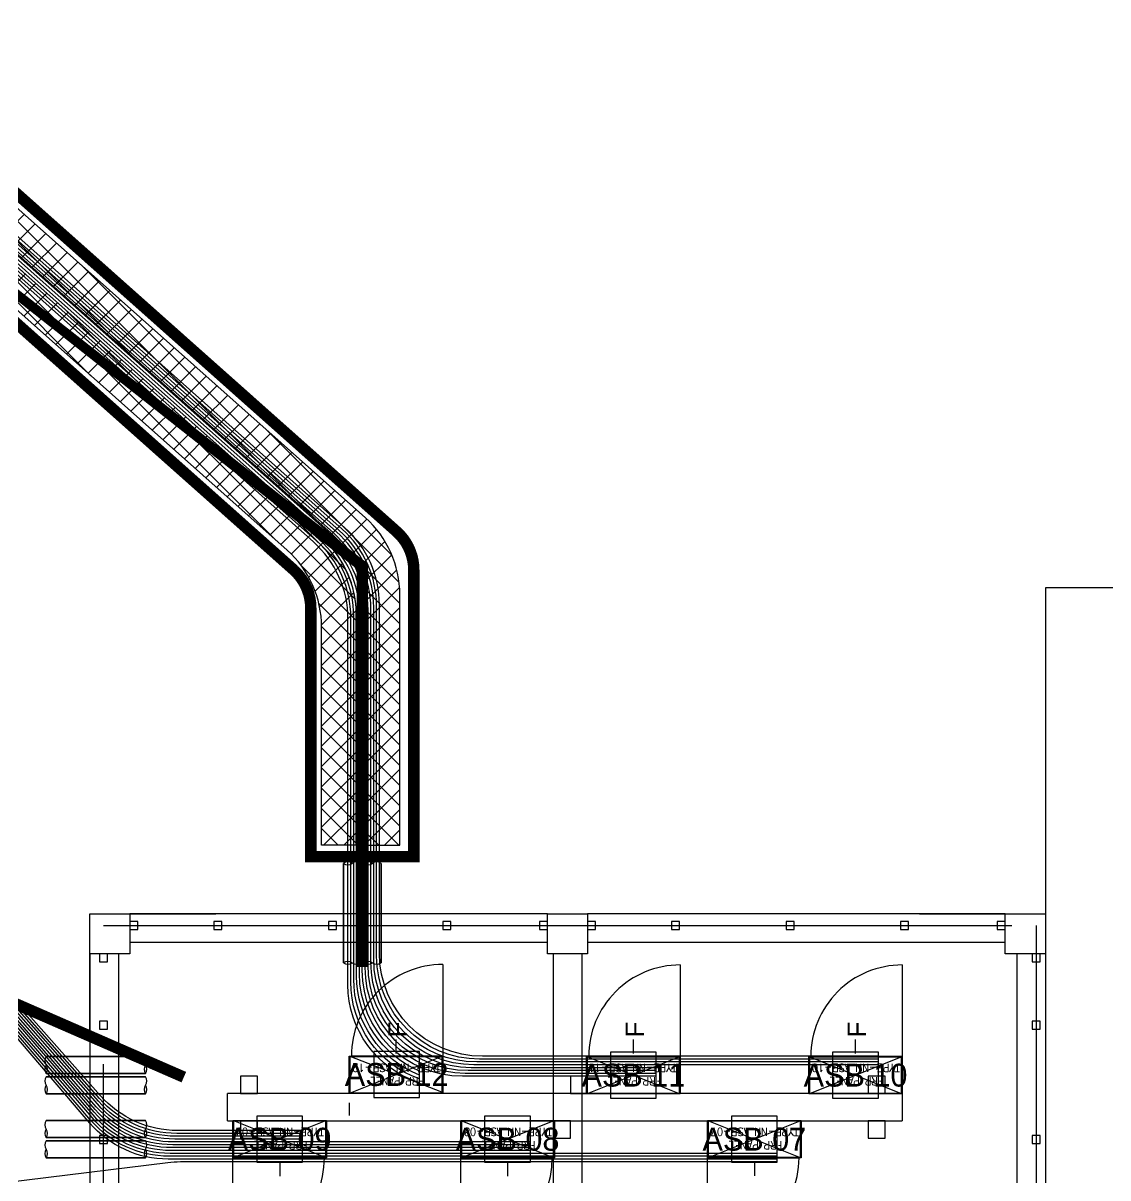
# Model space of a CAD drawing. Header units: metres. Extents: x 531856 to 532245, y 2674174 to 2674494.
# Drawn here: x 532038.84 to 532048.32, y 2674368.89 to 2674378.99 of the extents above; entities that cross this region are included whole.
import ezdxf
from ezdxf.enums import TextEntityAlignment as Align

# ---------------------------------------------------------------- set-up
doc = ezdxf.new("R2010")
doc.units = ezdxf.units.M
for name, pattern in [('DASHED', [0.75, 0.5, -0.25]), ('DASHED2', [0.375, 0.25, -0.125]), ('HIDDEN', [0.375, 0.25, -0.125]), ('PHANTOM', [63.50000000000001, 31.75, -6.35, 6.35, -6.35, 6.35, -6.35])]:
    doc.linetypes.add(name, pattern=pattern)
for name, color, linetype in [('1', 5, 'Continuous'), ('300mm Hume Pipe', 74, 'Continuous'), ('Excavation', 7, 'Continuous'), ('IDT', 7, 'Continuous'), ('LT Cable(AG) INV to LT Panel BL-01', 2, 'Continuous'), ('Trench (AC)-BL01', 14, 'Continuous')]:
    doc.layers.add(name, color=color, linetype=linetype)
doc.styles.add('Arial', font='arial.ttf')
doc.styles.add('RomanS', font='romans.shx')
doc.styles.get("Standard").update_dxf_attribs({"font": 'Adani Regular.ttf'})
doc.linetypes.add('FOUNDATION LAYOUT$0$FENCELINE1', pattern='A,6.35,-2.54,[133,ltypeshp.shx,S=2.54,R=0,X=-2.54,Y=0],-2.54,25.4', length=36.83)

# ---------------------------------------------------------------- blocks, each defined once
blk = doc.blocks.new('IDT')
at = {"layer": 'IDT', "color": 8, "linetype": 'PHANTOM', "ltscale": 0.25}
for p, q in [((33.78305947702646, 18.31032447560767), (33.78305947702646, 9.160324475607581)), ((25.63305947702636, 9.160324475607581), (25.63305947702636, 16.03532447560758)), ((33.78305947702646, 9.160324475607581), (25.63305947702636, 9.160324475607581))]:
    blk.add_line(p, q, dxfattribs=at)
at = {"layer": 'IDT', "color": 8}
for p, q in [((25.55203310577579, 9.410145771028397), (25.55203310577579, 12.06014577102826)), ((25.80203310577579, 9.410145771028397), (25.80203310577579, 12.06014577102826)), ((29.60203310577552, 9.410145771028397), (29.60203310577552, 12.06014577102826)), ((29.85203310577552, 9.410145771028397), (29.85203310577552, 12.06014577102826)), ((33.6520331057757, 9.410145771028397), (33.6520331057757, 12.06014577102826)), ((33.9020331057757, 9.410145771028397), (33.9020331057757, 12.06014577102826)), ((27.68603310577581, 11.1931585117926), (28.50403310577556, 11.1931585117926)), ((27.68603310577581, 10.86615851179261), (27.68603310577581, 11.1931585117926)), ((27.69503310577582, 10.86965851179264), (27.69503310577582, 11.18965851179257)), ((27.69503310577582, 11.18965851179257), (28.49503310577555, 11.18965851179257)), ((28.49503310577555, 11.18965851179257), (27.69503310577582, 10.86965851179264)), ((28.49503310577555, 10.86965851179264), (27.69503310577582, 11.18965851179257)), ((28.49503310577555, 11.18965851179257), (28.49503310577555, 10.86965851179264)), ((28.50403310577556, 11.1931585117926), (28.50403310577556, 10.86615851179261)), ((29.8430331057755, 11.19316355596482), (30.66103310577572, 11.19316355596482)), ((29.8430331057755, 10.86616355596482), (29.8430331057755, 11.19316355596482)), ((29.85203310577552, 10.86966355596462), (29.85203310577552, 11.18966355596478)), ((29.85203310577552, 11.18966355596478), (30.6520331057757, 11.18966355596478)), ((30.6520331057757, 11.18966355596478), (29.85203310577552, 10.86966355596462)), ((30.6520331057757, 10.86966355596462), (29.85203310577552, 11.18966355596478)), ((30.6520331057757, 11.18966355596478), (30.6520331057757, 10.86966355596462)), ((30.66103310577572, 11.19316355596482), (30.66103310577572, 10.86616355596482)), ((31.83392632624444, 11.19316355596482), (32.65192632624419, 11.19316355596482)), ((31.83392632624444, 10.86616355596482), (31.83392632624444, 11.19316355596482)), ((31.84292632624445, 10.86966355596462), (31.84292632624445, 11.18966355596478)), ((31.84292632624445, 11.18966355596478), (32.64292632624418, 11.18966355596478)), ((31.84292632624445, 10.86966355596462), (32.64292632624418, 11.18966355596478)), ((31.84292632624445, 11.18966355596478), (32.64292632624418, 10.86966355596485)), ((32.64292632624418, 11.18966355596478), (32.64292632624418, 10.86966355596485)), ((32.65192632624419, 11.19316355596482), (32.65192632624419, 10.86616355596482)), ((25.59805947702651, 11.06854747735485), (25.59805947702651, 10.99854747735469)), ((25.66805947702622, 11.06854747735485), (25.59805947702651, 11.06854747735485)), ((25.66805947702622, 10.99854747735469), (25.66805947702622, 11.06854747735485)), ((26.95103310577568, 11.01965851179273), (26.95103310577568, 10.86965851179264)), ((27.10103310577577, 11.01965851179273), (26.95103310577568, 11.01965851179273)), ((27.10103310577577, 10.86965851179264), (27.10103310577577, 11.01965851179273)), ((29.70203310577588, 11.01965851179273), (29.70203310577588, 10.86965851179264)), ((29.85203310577597, 11.01965851179273), (29.70203310577588, 11.01965851179273)), ((29.85203310577597, 10.86965851179264), (29.85203310577597, 11.01965851179273)), ((32.4369263262445, 11.0196585117925), (32.4369263262445, 10.86965851179264)), ((32.58692632624414, 11.0196585117925), (32.4369263262445, 11.0196585117925)), ((32.58692632624414, 10.86965851179264), (32.58692632624414, 11.0196585117925)), ((33.7480594770266, 11.06854747735485), (33.7480594770266, 10.99854747735469)), ((33.81805947702631, 11.06854747735485), (33.7480594770266, 11.06854747735485)), ((33.81805947702631, 10.99854747735469), (33.81805947702631, 11.06854747735485)), ((25.59805947702651, 10.99854747735469), (25.66805947702622, 10.99854747735469)), ((33.7480594770266, 10.99854747735469), (33.81805947702631, 10.99854747735469)), ((32.69924909500176, 10.86966355596462), (26.80203310577579, 10.86965851179286)), ((26.95103310577568, 10.86965851179264), (27.10103310577577, 10.86965851179264)), ((28.50403310577556, 10.86615851179261), (27.68603310577581, 10.86615851179261)), ((28.49503310577555, 10.86965851179264), (27.69503310577582, 10.86965851179264)), ((29.70203310577588, 10.86965851179264), (29.85203310577597, 10.86965851179264)), ((30.66103310577572, 10.86616355596482), (29.8430331057755, 10.86616355596482)), ((30.6520331057757, 10.86966355596462), (29.85203310577552, 10.86966355596462)), ((31.63518662643108, 10.71242244929829), (31.63518662643108, 10.8226436008905)), ((32.65192632624419, 10.86616355596482), (31.83392632624444, 10.86616355596482)), ((32.64292632624418, 10.86966355596485), (31.84292632624445, 10.86966355596462)), ((32.4369263262445, 10.86965851179264), (32.58692632624414, 10.86965851179264)), ((32.69925243467858, 10.86966355596758), (32.69925243467858, 10.62966355685978)), ((26.80203310577579, 10.6331585126876), (27.62003310577555, 10.6331585126876)), ((26.80203310577579, 10.3061585126876), (26.80203310577579, 10.6331585126876)), ((26.80203310577579, 10.62966355685978), (32.69924909500176, 10.62966355685978)), ((26.81103310577581, 10.30965851268763), (26.81103310577581, 10.62965851268757)), ((26.81103310577581, 10.62965851268757), (27.61103310577553, 10.62965851268757)), ((27.61103310577553, 10.62965851268757), (26.81103310577581, 10.30965851268763)), ((27.61103310577553, 10.30965851268763), (26.81103310577581, 10.62965851268757)), ((26.95103310577568, 10.62965851268757), (26.95103310577568, 10.6296585126878)), ((26.95103310577568, 10.62965851268757), (26.95103310577568, 10.47965851268748)), ((27.10103310577577, 10.62965851268757), (26.95103310577568, 10.62965851268757)), ((27.10103310577577, 10.47965851268748), (27.10103310577577, 10.62965851268757)), ((27.61103310577553, 10.62965851268757), (27.61103310577553, 10.30965851268763)), ((27.62003310577555, 10.6331585126876), (27.62003310577555, 10.3061585126876)), ((28.7430331057756, 10.6331585126876), (29.56103310577581, 10.6331585126876)), ((28.7430331057756, 10.3061585126876), (28.7430331057756, 10.6331585126876)), ((28.75203310577561, 10.30965851268763), (28.75203310577561, 10.62965851268757)), ((28.75203310577561, 10.62965851268757), (29.55203310577579, 10.62965851268757)), ((29.55203310577579, 10.62965851268757), (28.75203310577561, 10.30965851268763)), ((29.55203310577579, 10.30965851268763), (28.75203310577561, 10.62965851268757)), ((29.55203310577579, 10.62965851268757), (29.55203310577579, 10.30965851268763)), ((29.55203310577579, 10.62965851268757), (29.55203310577579, 10.47965851268748)), ((29.70203310577588, 10.62965851268757), (29.55203310577579, 10.62965851268757)), ((29.56103310577581, 10.6331585126876), (29.56103310577581, 10.3061585126876)), ((29.70203310577588, 10.47965851268748), (29.70203310577588, 10.62965851268757)), ((30.81703310577566, 10.62928158855436), (31.63503310577542, 10.62928158855436)), ((30.81703310577566, 10.30228158855437), (30.81703310577566, 10.62928158855436)), ((30.82603310577568, 10.3057815885544), (30.82603310577568, 10.62578158855433)), ((30.82603310577568, 10.62578158855433), (31.62603310577586, 10.62578158855433)), ((30.82603310577568, 10.3057815885544), (31.62603310577586, 10.62578158855433)), ((30.82603310577568, 10.61801765194389), (31.62603310577586, 10.3057815885544)), ((31.62603310577586, 10.62578158855433), (31.62603310577586, 10.3057815885544)), ((31.63503310577542, 10.62928158855436), (31.63503310577542, 10.30228158855437)), ((32.4369263262445, 10.62965851268757), (32.4369263262445, 10.47965851268748)), ((32.58692632624414, 10.62965851268757), (32.4369263262445, 10.62965851268757)), ((32.58692632624414, 10.47965851268748), (32.58692632624414, 10.62965851268757)), ((26.95103310577568, 10.47965851268748), (27.10103310577577, 10.47965851268748)), ((29.55203310577579, 10.47965851268748), (29.70203310577588, 10.47965851268748)), ((32.4369263262445, 10.47965851268748), (32.58692632624414, 10.47965851268748)), ((27.62003310577555, 10.3061585126876), (26.80203310577579, 10.3061585126876)), ((27.61103310577553, 10.30965851268763), (26.81103310577581, 10.30965851268763)), ((29.56103310577581, 10.3061585126876), (28.7430331057756, 10.3061585126876)), ((29.55203310577579, 10.30965851268763), (28.75203310577561, 10.30965851268763)), ((31.63503310577542, 10.30228158855437), (30.81703310577566, 10.30228158855437)), ((31.62603310577586, 10.3057815885544), (30.82603310577568, 10.3057815885544)), ((25.59805947702651, 10.06854747735485), (25.59805947702651, 9.998547477354691)), ((25.66805947702622, 10.06854747735485), (25.59805947702651, 10.06854747735485)), ((25.59805947702651, 9.998547477354691), (25.66805947702622, 9.998547477354691)), ((25.66805947702622, 9.998547477354691), (25.66805947702622, 10.06854747735485)), ((33.7480594770266, 10.06854747735485), (33.7480594770266, 9.998547477354691)), ((33.81805947702631, 10.06854747735485), (33.7480594770266, 10.06854747735485)), ((33.7480594770266, 9.998547477354691), (33.81805947702631, 9.998547477354691)), ((33.81805947702631, 9.998547477354691), (33.81805947702631, 10.06854747735485)), ((25.55203310577579, 9.06014577102826), (25.55203310577579, 9.410145771028397)), ((25.55203310577579, 9.410145771028397), (25.9020331057757, 9.410145771028397)), ((25.59805947702651, 9.480145771028333), (25.59805947702651, 9.410145771028397)), ((25.66805947702622, 9.480145771028333), (25.59805947702651, 9.480145771028333)), ((25.59805947702651, 9.410145771028397), (25.66805947702622, 9.410145771028397)), ((25.66805947702622, 9.410145771028397), (25.66805947702622, 9.480145771028333)), ((25.9020331057757, 9.410145771028397), (25.9020331057757, 9.06014577102826)), ((29.55203310577579, 9.06014577102826), (29.55203310577579, 9.410145771028397)), ((29.55203310577579, 9.410145771028397), (29.9020331057757, 9.410145771028397)), ((29.9020331057757, 9.410145771028397), (29.9020331057757, 9.06014577102826)), ((33.55203310577579, 9.06014577102826), (33.55203310577579, 9.410145771028397)), ((33.55203310577579, 9.410145771028397), (33.9020331057757, 9.410145771028397)), ((33.7480594770266, 9.480145771028333), (33.7480594770266, 9.410145771028397)), ((33.81805947702631, 9.480145771028333), (33.7480594770266, 9.480145771028333)), ((33.7480594770266, 9.410145771028397), (33.81805947702631, 9.410145771028397)), ((33.81805947702631, 9.410145771028397), (33.81805947702631, 9.480145771028333)), ((33.9020331057757, 9.410145771028397), (33.9020331057757, 9.06014577102826)), ((25.9020331057757, 9.31014577102826), (29.55203310577579, 9.31014577102826)), ((29.9020331057757, 9.31014577102826), (33.55203310577579, 9.31014577102826)), ((25.9020331057757, 9.195324475607663), (25.9020331057757, 9.1253244756075)), ((25.97203310577586, 9.195324475607663), (25.9020331057757, 9.195324475607663)), ((25.97203310577586, 9.1253244756075), (25.97203310577586, 9.195324475607663)), ((26.7480594770266, 9.195324475607663), (26.7480594770266, 9.1253244756075)), ((26.81805947702631, 9.195324475607663), (26.7480594770266, 9.195324475607663)), ((26.81805947702631, 9.1253244756075), (26.81805947702631, 9.195324475607663)), ((27.7480594770266, 9.195324475607663), (27.7480594770266, 9.1253244756075)), ((27.81805947702631, 9.195324475607663), (27.7480594770266, 9.195324475607663)), ((27.81805947702631, 9.1253244756075), (27.81805947702631, 9.195324475607663)), ((28.7480594770266, 9.195324475607663), (28.7480594770266, 9.1253244756075)), ((28.81805947702631, 9.195324475607663), (28.7480594770266, 9.195324475607663)), ((28.81805947702631, 9.1253244756075), (28.81805947702631, 9.195324475607663)), ((29.48220577756118, 9.195324475607663), (29.48220577756118, 9.1253244756075)), ((29.55220577756089, 9.195324475607663), (29.48220577756118, 9.195324475607663)), ((29.55220577756089, 9.1253244756075), (29.55220577756089, 9.195324475607663)), ((29.9020331057757, 9.195324475607663), (29.9020331057757, 9.1253244756075)), ((29.97203310577586, 9.195324475607663), (29.9020331057757, 9.195324475607663)), ((29.97203310577586, 9.1253244756075), (29.97203310577586, 9.195324475607663)), ((30.7480594770266, 9.195324475607663), (30.7480594770266, 9.1253244756075)), ((30.81805947702631, 9.195324475607663), (30.7480594770266, 9.195324475607663)), ((30.81805947702631, 9.1253244756075), (30.81805947702631, 9.195324475607663)), ((31.7480594770266, 9.195324475607663), (31.7480594770266, 9.1253244756075)), ((31.81805947702631, 9.195324475607663), (31.7480594770266, 9.195324475607663)), ((31.81805947702631, 9.1253244756075), (31.81805947702631, 9.195324475607663)), ((32.7480594770266, 9.195324475607663), (32.7480594770266, 9.1253244756075)), ((32.81805947702631, 9.195324475607663), (32.7480594770266, 9.195324475607663)), ((32.81805947702631, 9.1253244756075), (32.81805947702631, 9.195324475607663)), ((33.48203310577563, 9.195324475607663), (33.48203310577563, 9.1253244756075)), ((33.55203310577579, 9.195324475607663), (33.48203310577563, 9.195324475607663)), ((33.55203310577579, 9.1253244756075), (33.55203310577579, 9.195324475607663)), ((25.9020331057757, 9.1253244756075), (25.97203310577586, 9.1253244756075)), ((26.7480594770266, 9.1253244756075), (26.81805947702631, 9.1253244756075)), ((27.7480594770266, 9.1253244756075), (27.81805947702631, 9.1253244756075)), ((28.7480594770266, 9.1253244756075), (28.81805947702631, 9.1253244756075)), ((29.48220577756118, 9.1253244756075), (29.55220577756089, 9.1253244756075)), ((29.9020331057757, 9.1253244756075), (29.97203310577586, 9.1253244756075)), ((30.7480594770266, 9.1253244756075), (30.81805947702631, 9.1253244756075)), ((31.7480594770266, 9.1253244756075), (31.81805947702631, 9.1253244756075)), ((32.7480594770266, 9.1253244756075), (32.81805947702631, 9.1253244756075)), ((33.48203310577563, 9.1253244756075), (33.55203310577579, 9.1253244756075)), ((25.9020331057757, 9.06014577102826), (25.55203310577579, 9.06014577102826)), ((25.9020331057757, 9.06014577102826), (29.55203310577579, 9.06014577102826)), ((29.9020331057757, 9.06014577102826), (29.55203310577579, 9.06014577102826)), ((29.9020331057757, 9.06014577102826), (33.55203310577579, 9.06014577102826)), ((33.9020331057757, 9.06014577102826), (33.55203310577579, 9.06014577102826))]:
    blk.add_line(p, q, dxfattribs=at)
at = {"layer": 'IDT', "color": 8, "linetype": 'DASHED', "ltscale": 5}
for p, q in [((28.50403310577556, 11.99315851179233), (28.50403310577556, 11.1931585117926)), ((30.66103310577617, 11.99316355596432), (30.66103310577617, 11.19316355596482)), ((32.65192632624419, 11.99316355596454), (32.65192632624419, 11.19316355596482)), ((28.46019748933739, 11.1931585117926), (27.70403310577584, 11.1931585117926)), ((28.50403310577556, 11.1931585117926), (28.46019748933739, 11.1931585117926)), ((30.61719748933754, 11.19316355596482), (29.86103310577644, 11.19316355596482)), ((30.66103310577617, 11.19316355596482), (30.61719748933754, 11.19316355596482)), ((32.60809070980602, 11.19316355596482), (31.85192632624447, 11.19316355596482)), ((32.65192632624419, 11.19316355596482), (32.60809070980602, 11.19316355596482)), ((26.80203310577579, 9.506158512688103), (26.80203310577579, 10.3061585126876)), ((26.80203310577579, 10.3061585126876), (26.84586872221396, 10.3061585126876)), ((26.84586872221396, 10.3061585126876), (27.60203310577552, 10.3061585126876)), ((28.7430331057756, 9.506158512688103), (28.7430331057756, 10.3061585126876)), ((28.7430331057756, 10.3061585126876), (28.78686872221377, 10.3061585126876)), ((28.78686872221377, 10.3061585126876), (29.54303310577532, 10.3061585126876)), ((30.81703310577566, 9.502281588554638), (30.81703310577566, 10.30228158855437)), ((30.81703310577566, 10.30228158855437), (30.86086872221384, 10.30228158855437)), ((30.86086872221384, 10.30228158855437), (31.61703310577539, 10.30228158855437))]:
    blk.add_line(p, q, dxfattribs=at)
at = {"layer": 'IDT', "color": 7}
for p, q in [((28.09503310577546, 11.27669120714529), (28.09503310577546, 11.34921367546428)), ((30.25203310577561, 11.28019625131731), (30.25203310577561, 11.35271871963653)), ((32.24292632624409, 11.28019625131731), (32.24292632624409, 11.35271871963653)), ((28.09503310577546, 11.22553543595552), (28.09503310577546, 11.27669120714529)), ((30.25203310577561, 11.22904048012754), (30.25203310577561, 11.28019625131731)), ((32.24292632624409, 11.22904048012776), (32.24292632624409, 11.28019625131731)), ((27.68603310577581, 11.1931585117926), (28.50403310577556, 11.1931585117926)), ((27.68603310577581, 10.86615851179261), (27.68603310577581, 11.1931585117926)), ((28.50403310577556, 11.1931585117926), (28.50403310577556, 10.86615851179261)), ((29.8430331057755, 11.19316355596482), (30.66103310577572, 11.19316355596482)), ((29.8430331057755, 10.86616355596482), (29.8430331057755, 11.19316355596482)), ((30.66103310577572, 11.19316355596482), (30.66103310577572, 10.86616355596482)), ((31.83392632624444, 11.19316355596482), (32.65192632624419, 11.19316355596482)), ((31.83392632624444, 10.86616355596482), (31.83392632624444, 11.19316355596482)), ((32.65192632624419, 11.19316355596482), (32.65192632624419, 10.86616355596482)), ((28.50403310577556, 10.86615851179261), (27.68603310577581, 10.86615851179261)), ((30.66103310577572, 10.86616355596482), (29.8430331057755, 10.86616355596482)), ((32.65192632624419, 10.86616355596482), (31.83392632624444, 10.86616355596482)), ((26.80203310577579, 10.6331585126876), (27.62003310577555, 10.6331585126876)), ((26.80203310577579, 10.3061585126876), (26.80203310577579, 10.6331585126876)), ((27.62003310577555, 10.6331585126876), (27.62003310577555, 10.3061585126876)), ((28.7430331057756, 10.6331585126876), (29.56103310577581, 10.6331585126876)), ((28.7430331057756, 10.3061585126876), (28.7430331057756, 10.6331585126876)), ((29.56103310577581, 10.6331585126876), (29.56103310577581, 10.3061585126876)), ((30.81703310577566, 10.62928158855436), (31.63503310577542, 10.62928158855436)), ((30.81703310577566, 10.30228158855437), (30.81703310577566, 10.62928158855436)), ((31.63503310577542, 10.62928158855436), (31.63503310577542, 10.30228158855437)), ((27.62003310577555, 10.3061585126876), (26.80203310577579, 10.3061585126876)), ((29.56103310577581, 10.3061585126876), (28.7430331057756, 10.3061585126876)), ((31.63503310577542, 10.30228158855437), (30.81703310577566, 10.30228158855437)), ((27.21103310577544, 10.28055006587385), (27.21103310577544, 10.22939429468408)), ((27.21103310577544, 10.22939429468408), (27.21103310577544, 10.15687182636486)), ((29.1520331057757, 10.28055006587385), (29.1520331057757, 10.22939429468408)), ((29.1520331057757, 10.22939429468408), (29.1520331057757, 10.15687182636486)), ((31.22603310577577, 10.28055511004584), (31.22603310577577, 10.22939933885607)), ((31.22603310577577, 10.22939933885607), (31.22603310577577, 10.15687687053685))]:
    blk.add_line(p, q, dxfattribs=at)
at = {"layer": 'IDT', "color": 124}
for p, q in [((34.28454869628402, 11.19321100944774), (33.41546722306956, 11.19321100944774)), ((33.41546722306956, 11.19321100944774), (34.28454869628402, 11.19321100944774)), ((33.41546722306956, 11.04321100944787), (34.28454869628402, 11.04321100944787)), ((34.28454869628402, 11.04321100944787), (33.41546722306956, 11.04321100944787)), ((34.28454869628584, 11.01616355596605), (33.41546722307137, 11.01616355596605)), ((33.41546722307137, 11.01616355596605), (34.28454869628584, 11.01616355596605)), ((33.41546722307137, 10.86616355596618), (34.28454869628584, 10.86616355596618)), ((34.28454869628584, 10.86616355596618), (33.41546722307137, 10.86616355596618)), ((34.28454869628402, 10.63321101034273), (33.41546722306956, 10.63321101034273)), ((33.41546722306956, 10.63321101034273), (34.28454869628402, 10.63321101034273)), ((33.41546722306956, 10.48321101034287), (34.28454869628402, 10.48321101034287)), ((34.28454869628402, 10.48321101034287), (33.41546722306956, 10.48321101034287)), ((34.28454869628584, 10.45616355686104), (33.41546722307137, 10.45616355686104)), ((33.41546722307137, 10.45616355686104), (34.28454869628584, 10.45616355686104)), ((33.41546722307137, 10.30616355686118), (34.28454869628584, 10.30616355686118)), ((34.28454869628584, 10.30616355686118), (33.41546722307137, 10.30616355686118)), ((31.3578251571378, 9.487376799342314), (31.3578251571378, 8.61829532612785)), ((31.3578251571378, 8.61829532612785), (31.3578251571378, 9.487376799342314)), ((31.50782515713789, 8.61829532612785), (31.50782515713789, 9.487376799342314)), ((31.50782515713789, 9.487376799342314), (31.50782515713789, 8.61829532612785)), ((31.53487261061926, 9.487376799344133), (31.53487261061926, 8.618295326129669)), ((31.53487261061926, 8.618295326129669), (31.53487261061926, 9.487376799344133)), ((31.68487261061935, 8.618295326129669), (31.68487261061935, 9.487376799344133)), ((31.68487261061935, 9.487376799344133), (31.68487261061935, 8.618295326129669))]:
    blk.add_line(p, q, dxfattribs=at)
at = {"layer": 'IDT', "color": 8, "linetype": 'HIDDEN', "ltscale": 2.5}
blk.add_line((26.80203310577579, 10.62966355685978), (26.80203292904551, 10.86965851179264), dxfattribs=at)
at = {"layer": 'IDT', "color": 8, "linetype": 'DASHED2', "ltscale": 5}
for p, q in [((25.55203310577579, 9.06014577102826), (25.55203310577579, 10.1601457710284)), ((33.9020331057757, 10.1601457710284), (33.9020331057757, 9.06014577102826)), ((26.6520331057757, 9.06014577102826), (25.55203310577579, 9.06014577102826)), ((33.9020331057757, 9.06014577102826), (32.80203310577579, 9.06014577102826))]:
    blk.add_line(p, q, dxfattribs=at)
at = {"layer": 'IDT', "color": 7, "linetype": 'FOUNDATION LAYOUT$0$FENCELINE1', "ltscale": 0.01}
blk.add_lwpolyline([(19.91065726106834, 22.48539390819508), (11.80103310577559, 22.48539390819508), (11.80103310577559, 6.210393908265019), (19.73137271900467, 6.210393908225001), (25.55203310577579, 6.210393908225001), (25.55203310577579, 9.06014577102826)], dxfattribs=at)
at = {"layer": 'IDT', "color": 8, "linetype": 'DASHED', "ltscale": 5}
for centre, start, end in [((28.50403310577556, 11.1931585117926), 90, 180), ((30.66103310577617, 11.19316355596482), 90, 180), ((32.65192632624419, 11.19316355596482), 90, 180), ((26.80203310577579, 10.3061585126876), 270, 0), ((28.7430331057756, 10.3061585126876), 270, 0), ((30.81703310577566, 10.30228158855437), 270, 0)]:
    blk.add_arc(centre, 0.7999999999996508, start, end, dxfattribs=at)
at = {"layer": 'IDT', "color": 124}
for centre, radius, start, end in [((33.46528137758176, 11.15571100944828), 0.06235142331725626, 143.0276363458421, 216.9723636541578), ((33.46528137758449, 11.0807110094471), 0.06235142331974031, 143.0276363562435, 216.9723636280808), ((33.36565306855007, 11.15571100944715), 0.06235142332423081, 323.0276363719184, 36.97236362808165), ((34.33436285080396, 11.15571100944715), 0.06235142332423081, 143.0276363719183, 216.9723636280808), ((34.23473454177227, 11.15571100944828), 0.06235142331725626, 323.0276363458421, 36.9723636541579), ((34.23473454176909, 11.0807110094471), 0.06235142331974031, 323.0276363719184, 36.9723636437565), ((33.46528137758358, 10.97866355596659), 0.06235142331725626, 143.0276363458421, 216.9723636541578), ((33.36565306855189, 10.97866355596545), 0.06235142332423081, 323.0276363719184, 36.97236362808165), ((34.33436285080577, 10.97866355596545), 0.06235142332423081, 143.0276363719183, 216.9723636280808), ((34.23473454177409, 10.97866355596659), 0.06235142331725626, 323.0276363458421, 36.9723636541579), ((33.46528137758631, 10.90366355596541), 0.06235142331974031, 143.0276363562435, 216.9723636280808), ((34.23473454177091, 10.90366355596541), 0.06235142331974031, 323.0276363719184, 36.9723636437565), ((33.46528137758176, 10.59571101034328), 0.06235142331725626, 143.0276363458421, 216.9723636541578), ((33.36565306855007, 10.59571101034214), 0.06235142332423081, 323.0276363719184, 36.97236362808165), ((34.33436285080396, 10.59571101034214), 0.06235142332423081, 143.0276363719183, 216.9723636280808), ((34.23473454177227, 10.59571101034328), 0.06235142331725626, 323.0276363458421, 36.9723636541579), ((33.46528137758449, 10.5207110103421), 0.06235142331974031, 143.0276363562435, 216.9723636280808), ((34.23473454176909, 10.5207110103421), 0.06235142331974031, 323.0276363719184, 36.9723636437565), ((33.46528137758358, 10.41866355686159), 0.06235142331725626, 143.0276363458421, 216.9723636541578), ((33.36565306855189, 10.41866355686045), 0.06235142332423081, 323.0276363719184, 36.97236362808165), ((34.33436285080577, 10.41866355686045), 0.06235142332423081, 143.0276363719183, 216.9723636280808), ((34.23473454177409, 10.41866355686159), 0.06235142331725626, 323.0276363458421, 36.9723636541579), ((33.46528137758631, 10.34366355686041), 0.06235142331974031, 143.0276363562435, 216.9723636280808), ((34.23473454177091, 10.34366355686041), 0.06235142331974031, 323.0276363719184, 36.9723636437565), ((31.39532515713725, 9.43756264482738), 0.06235142331974176, 53.02763635368521, 126.9723636463148), ((31.47032515713798, 9.437562644830336), 0.06235142331725626, 53.02763635368521, 126.9723636463148), ((31.57237261061871, 9.4375626448292), 0.06235142331974176, 53.02763635368521, 126.9723636463148), ((31.6473726106199, 9.437562644832155), 0.06235142331725626, 53.02763635368521, 126.9723636463148), ((31.47032515713707, 9.537190953862023), 0.06235142332423227, 233.0276363536852, 306.9723636463148), ((31.64737261061853, 9.537190953863842), 0.06235142332423227, 233.0276363536852, 306.9723636463148), ((31.39532515713725, 8.668109480642784), 0.06235142331974176, 233.0276363536852, 306.9723636463148), ((31.47032515713707, 8.568481171608141), 0.06235142332423227, 53.02763635368521, 126.9723636463148), ((31.47032515713798, 8.668109480639828), 0.06235142331725626, 233.0276363536852, 306.9723636463148), ((31.57237261061871, 8.668109480644603), 0.06235142331974176, 233.0276363536852, 306.9723636463148), ((31.64737261061853, 8.56848117160996), 0.06235142332423227, 53.02763635368521, 126.9723636463148), ((31.6473726106199, 8.668109480641647), 0.06235142331725626, 233.0276363536852, 306.9723636463148)]:
    blk.add_arc(centre, radius, start, end, dxfattribs=at)
at = {"layer": 'IDT', "color": 7, "style": 'RomanS', "width": 0.9}
for s, p in [('FRP PANEL', (27.85184958396192, 11.04685574733401)), ('FRP PANEL', (30.00884958396207, 11.04686079150599)), ('FRP PANEL', (31.99974280443055, 11.04686079150622)), ('TYPE-NN ASB-07', (27.7076995839623, 10.93018908066722)), ('TYPE-NN ASB-08', (29.86469958396199, 10.93019412483943)), ('TYPE-NN ASB-09', (31.85709280443078, 10.93019412483943)), ('FRP PANEL', (26.96784958396191, 10.486855748229)), ('FRP PANEL', (28.90884958396217, 10.486855748229)), ('FRP PANEL', (30.98284958396223, 10.48686079240099)), ('TYPE-NN ASB-10', (26.82369958396228, 10.37018908156222)), ('TYPE-NN ASB-11', (28.7736995839621, 10.37018908156222)), ('TYPE-NN ASB-12', (30.83869958396215, 10.37019412573443))]:
    blk.add_text(s, height=0.07, dxfattribs=at).set_placement(p)
at = {"layer": 'IDT', "color": 7, "style": 'Arial'}
for p in [(27.11984584907739, 10.13972772747468), (29.06084584907765, 10.13972772747468), (31.13484584907772, 10.13973277164666)]:
    blk.add_text('F', height=0.16, rotation=270, dxfattribs=at).set_placement(p)
blk = doc.blocks.new('ASB')
at = {"layer": '1', "color": 5}
blk.add_lwpolyline([(-0.2, -0.2), (0.2, -0.2), (0.2, 0.2), (-0.2, 0.2)], close=True, dxfattribs=at)
at = {"layer": '1', "color": 7}
blk.add_attdef('ID', text='', height=0.2, dxfattribs=at).set_placement((0, 0), align=Align.MIDDLE_CENTER)

msp = doc.modelspace()

# ---------------------------------------------------------------- hatches: boundary and pattern name
at = {"layer": '300mm Hume Pipe'}
h = msp.add_hatch(dxfattribs=at)
h.set_pattern_fill('ANSI37', color=74)
h.set_pattern_definition([(45, (-787.2079999998678, 322.5), (-0.08838834764831845, 0.08838834764831845), []), (135, (-787.2079999998678, 322.5), (-0.08838834764831845, -0.08838834764831843), [])])
edge = h.paths.add_edge_path()
edge.add_line((532041.8302895742, 2674371.798708546), (532042.130289574, 2674371.798708546))
edge.add_line((532042.130289574, 2674371.798708546), (532042.130289574, 2674373.989289007))
edge.add_arc((532041.2302895739, 2674373.989289007), 0.9000000001396984, 0, 48.32874371870346)
edge.add_line((532041.8286597069, 2674374.661563642), (532035.1145955842, 2674380.637537201))
edge.add_arc((532035.7129657172, 2674381.309811835), 0.8999999999295727, 179.9999999703551, 228.3287436989939, ccw=False)
edge.add_line((532034.8129657169, 2674381.309811836), (532034.812965717, 2674382.816203433))
edge.add_line((532034.812965717, 2674382.816203433), (532034.5129657172, 2674382.816203433))
edge.add_line((532034.5129657172, 2674382.816203433), (532034.5129657171, 2674381.175210654))
edge.add_arc((532035.4129657173, 2674381.175210654), 0.9000000001396984, 179.9999999703551, 228.3287436989939)
edge.add_line((532034.8145955843, 2674380.50293602), (532041.5286597072, 2674374.52696246))
edge.add_arc((532040.9302895741, 2674373.854687826), 0.900000000006972, -2.9644922960869735e-08, 48.32874369345791, ccw=False)
edge.add_line((532041.8302895742, 2674373.854687825), (532041.8302895742, 2674371.798708546))
edge = h.paths.add_edge_path()
edge.add_line((532034.4289028457, 2674382.764976613), (532034.4289028456, 2674381.137494115))
edge.add_arc((532035.3289028457, 2674381.137494114), 0.9000000001396984, 179.9999999703551, 228.3287436989939)
edge.add_line((532034.7305327128, 2674380.46521948), (532041.4445968355, 2674374.48924592))
edge.add_arc((532040.8462267026, 2674373.816971286), 0.8999999999295727, -2.9644922960869735e-08, 48.328743698993776, ccw=False)
edge.add_line((532041.7462267027, 2674373.816971286), (532041.7462267027, 2674371.798708546))
edge.add_line((532041.7462267027, 2674371.798708546), (532041.4462267027, 2674371.798708546))
edge.add_line((532041.4462267027, 2674371.798708546), (532041.4462267025, 2674373.707169657))
edge.add_arc((532040.5462267024, 2674373.707169656), 0.9000000001396984, 2.964491826802329e-08, 48.33614241642817)
edge.add_line((532041.1445100185, 2674374.379521554), (532034.4306195297, 2674380.353786938))
edge.add_arc((532035.0289028458, 2674381.026138836), 0.9000000003814849, 180.0000000296449, 228.3361424164282, ccw=False)
edge.add_line((532034.1289028457, 2674381.026138836), (532034.1289028457, 2674382.816203433))
edge.add_line((532034.1289028457, 2674382.816203433), (532034.4289028457, 2674382.816203433))
edge.add_line((532034.4289028457, 2674382.816203433), (532034.4289028457, 2674382.764976613))

# ---------------------------------------------------------------- linework, layer by layer
at = {"layer": '300mm Hume Pipe', "color": 74}
for points in [[(532034.4289028457, 2674382.764976613), (532034.4289028456, 2674381.137494115, 0.2140562423256003), (532034.7305327128, 2674380.46521948), (532041.4445968355, 2674374.48924592, -0.2140562423092027), (532041.7462267027, 2674373.816971286), (532041.7462267027, 2674371.798708546), (532041.4462267027, 2674371.798708546), (532041.4462267025, 2674373.707169657, 0.2140900045463655), (532041.1445100185, 2674374.379521554), (532034.4306195297, 2674380.353786938, -0.2140900045615197), (532034.1289028457, 2674381.026138836), (532034.1289028457, 2674382.816203433), (532034.4289028457, 2674382.816203433), (532034.4289028457, 2674382.764976613)], [(532041.8302895742, 2674371.798708546), (532042.130289574, 2674371.798708546), (532042.130289574, 2674373.989289007, 0.2140562423100663), (532041.8286597069, 2674374.661563642), (532035.1145955842, 2674380.637537201, -0.2140562423329815), (532034.8129657169, 2674381.309811836), (532034.812965717, 2674382.816203433), (532034.5129657172, 2674382.816203433), (532034.5129657171, 2674381.175210654, 0.2140562423301491), (532034.8145955843, 2674380.50293602), (532041.5286597072, 2674374.52696246, -0.2140562423100663), (532041.8302895742, 2674373.854687825)]]:
    msp.add_lwpolyline(points, format="xyb", close=True, dxfattribs=at)
at = {"layer": 'Excavation', "color": 3, "const_width": 0.1}
for points in [[(532040.2424020942, 2674369.771768927), (532038.4022826139, 2674370.575132983), (532031.4772843687, 2674370.575132983), (532031.4772843687, 2674382.916203433)], [(532041.8019354835, 2674370.734471424), (532041.8019354835, 2674374.238423511), (532034.4846116264, 2674380.753225982), (532034.4846116265, 2674382.916203433)]]:
    msp.add_lwpolyline(points, dxfattribs=at)
at = {"layer": 'LT Cable(AG) INV to LT Panel BL-01', "color": 2}
for points in [[(532041.2803580412, 2674369.280238401), (532040.1797639326, 2674369.280238401, -0.2151624988949397), (532039.5049640982, 2674369.584717466), (532038.5979728235, 2674370.612452221, 0.1032748659291951), (532038.2378711365, 2674370.687632983), (532032.4897843689, 2674370.687632983, -0.4142135623936106), (532031.5897843688, 2674371.587632983), (532031.5897843688, 2674382.872862782, -0.02139299530927985), (532031.5930765085, 2674382.949771906), (532031.6364922286, 2674383.455969552, 0.02139299530528766), (532031.6397843683, 2674383.532878676), (532031.6397843685, 2674485.592487811, 0.4142135623734262), (532030.7397843684, 2674486.492487811), (531923.5935845181, 2674486.492487811, -0.414213562373095), (531922.693584518, 2674487.39248781), (531922.693584518, 2674487.727769276)], [(532041.2803580412, 2674369.305238401), (532040.1880036539, 2674369.305238401, -0.2147312547795336), (532039.5141866303, 2674369.608605667), (532038.6031922353, 2674370.637452221, 0.1032748659037654), (532038.2430905486, 2674370.712632983), (532032.5147843687, 2674370.712632983, -0.414213562373095), (532031.6147843687, 2674371.612632983), (532031.6147843687, 2674382.871792642, -0.02139299537587195), (532031.6180765084, 2674382.948701766), (532031.6614922286, 2674383.454899412, 0.02139299537685584), (532031.6647843684, 2674383.531808536), (532031.6647843684, 2674485.617487811, 0.414213562373095), (532030.7647843683, 2674486.517487811), (532020.769584518, 2674486.517487811, -0.414213562373095), (532019.869584518, 2674487.417487811), (532019.869584518, 2674487.727769276)], [(532041.2803580412, 2674369.230238401), (532040.1632563844, 2674369.230238401, -0.2160344713296541), (532039.4864754517, 2674369.536969854), (532038.5875339995, 2674370.562452221, 0.1032748659456602), (532038.2274323124, 2674370.637632983), (532032.4397843688, 2674370.637632983, -0.4142135623934891), (532031.5397843687, 2674371.537632983), (532031.5397843687, 2674382.875003061, -0.02139299535886178), (532031.5430765084, 2674382.951912185), (532031.5864922287, 2674383.458109831, 0.02139299535864674), (532031.5897843684, 2674383.535018955), (532031.5897843684, 2674455.542487811, 0.414213562373095), (532030.6897843684, 2674456.442487811), (531923.5935845181, 2674456.442487811, -0.414213562373095), (531922.693584518, 2674457.342487811), (531922.693584518, 2674457.727769276)], [(532041.2803580412, 2674369.255238401), (532040.1715148507, 2674369.255238401, -0.2155968935960983), (532039.4957270557, 2674369.560838825), (532038.5927534115, 2674370.587452221, 0.1032748659374062), (532038.2326517245, 2674370.662632983), (532032.4647843689, 2674370.662632983, -0.4142135623935497), (532031.5647843687, 2674371.562632983), (532031.5647843687, 2674382.873932921, -0.02139299535886178), (532031.5680765085, 2674382.950842045), (532031.6114922287, 2674383.457039692, 0.02139299535864674), (532031.6147843684, 2674383.533948815), (532031.6147843684, 2674455.567487811, 0.414213562373095), (532030.7147843684, 2674456.467487811), (532020.769584518, 2674456.467487811, -0.414213562373095), (532019.869584518, 2674457.367487811), (532019.869584518, 2674457.727769276)], [(532043.2712512617, 2674369.180238401), (532040.1467112066, 2674369.180238401, -0.2169193075640591), (532039.4679283594, 2674369.489261374), (532038.5770951756, 2674370.512452221, 0.1032748659622984), (532038.2169934885, 2674370.587632983), (532032.3897843688, 2674370.587632983, -0.4142135623933694), (532031.4897843687, 2674371.487632983), (532031.4897843687, 2674382.877143339, -0.02139299540844348), (532031.4930765084, 2674382.954052464), (532031.5364922287, 2674383.46025011, 0.02139299541230105), (532031.5397843685, 2674383.537159234), (532031.5397843684, 2674432.992487811, 0.4142135623724179), (532030.6397843683, 2674433.892487811), (531923.5935845181, 2674433.892487811, -0.414213562373095), (531922.693584518, 2674434.792487811), (531922.693584518, 2674435.227769276)], [(532043.2712512617, 2674369.205238401), (532040.1549885105, 2674369.205238401, -0.2164752649546951), (532039.477209236, 2674369.513110666), (532038.5823145874, 2674370.537452221, 0.1032748659539574), (532038.2222129004, 2674370.612632983), (532032.4147843688, 2674370.612632983, -0.414213562393429), (532031.5147843687, 2674371.512632983), (532031.5147843687, 2674382.8760732, -0.02139299535886178), (532031.5180765084, 2674382.952982324), (532031.5614922286, 2674383.45917997, 0.02139299535864674), (532031.5647843684, 2674383.536089094), (532031.5647843684, 2674433.017487811, 0.414213562373095), (532030.6647843684, 2674433.917487811), (532020.769584518, 2674433.917487811, -0.414213562373095), (532019.869584518, 2674434.817487811), (532019.869584518, 2674435.227769276)], [(532043.2712512617, 2674369.130238401), (532040.130128216, 2674369.130238401, -0.2178172749968657), (532039.4493224238, 2674369.441592945), (532038.5666563517, 2674370.462452221, 0.1032748659251984), (532038.2065546648, 2674370.537632983), (532032.3397843689, 2674370.537632983, -0.4142135623932508), (532031.4397843687, 2674371.437632983), (532031.4397843687, 2674382.879283619, -0.02139299535886178), (532031.4430765085, 2674382.956192743), (532031.4864922287, 2674383.462390389, 0.02139299535864674), (532031.4897843684, 2674383.539299513), (532031.4897843684, 2674410.442487811, 0.414213562373095), (532030.5897843684, 2674411.342487811), (531923.5935845181, 2674411.342487811, -0.414213562373095), (531922.693584518, 2674412.242487811), (531922.693584518, 2674412.727769276)], [(532043.2712512617, 2674369.155238401), (532040.138424449, 2674369.155238401, -0.2173666329270636), (532039.4586327714, 2674369.465422095), (532038.5718757636, 2674370.487452221, 0.1032748659169098), (532038.2117740767, 2674370.562632983), (532032.3647843689, 2674370.562632983, -0.4142135623933099), (532031.4647843688, 2674371.462632983), (532031.4647843688, 2674382.87821348, -0.02139299530927985), (532031.4680765085, 2674382.955122604), (532031.5114922286, 2674383.46132025, 0.02139299530452547), (532031.5147843683, 2674383.538229374), (532031.5147843685, 2674410.467487811, 0.4142135623743203), (532030.6147843684, 2674411.367487811), (531988.377584518, 2674411.367487811, -0.414213562373095), (531987.477584518, 2674412.26748781), (531987.477584518, 2674412.727769276)], [(532045.4282512616, 2674369.105238401), (532040.1218224857, 2674369.105238401, -0.2182712683262629), (532039.439997268, 2674369.417774043), (532038.5614369398, 2674370.437452221, 0.1032748659335312), (532038.2013352527, 2674370.512632983), (532032.3147843688, 2674370.512632983, -0.414213562393192), (532031.4147843687, 2674371.412632983), (532031.4147843687, 2674382.880353759, -0.02139299535886178), (532031.4180765084, 2674382.957262882), (532031.4614922287, 2674383.463460529, 0.02139299535864674), (532031.4647843684, 2674383.540369653), (532031.4647843684, 2674387.917487811, 0.414213562373095), (532030.5647843684, 2674388.817487811), (532017.3727843685, 2674388.817487811, 0.414213562373095), (532016.4727843684, 2674387.917487811), (532016.4727843684, 2674382.217487811, -0.414213562373095), (532015.5727843684, 2674381.317487811), (531923.5935845181, 2674381.317487811, -0.414213562373095), (531922.693584518, 2674382.217487811), (531922.693584518, 2674382.727769276)], [(532045.4282512616, 2674369.080238401), (532040.1135072358, 2674369.080238401, -0.218728647877491), (532039.4306572555, 2674369.393965509), (532038.5562175277, 2674370.412452221, 0.1032748659419083), (532038.1961158407, 2674370.487632983), (532032.2897843688, 2674370.487632983, -0.4142135623931337), (532031.3897843687, 2674371.387632983), (532031.3897843687, 2674382.881423898, -0.02139299535886178), (532031.3930765084, 2674382.958333022), (532031.4364922286, 2674383.464530668, 0.02139299535864674), (532031.4397843684, 2674383.541439792), (532031.4397843684, 2674387.892487811, 0.414213562373095), (532030.5397843684, 2674388.792487811), (532017.3977843685, 2674388.792487811, 0.414213562373095), (532016.4977843685, 2674387.892487811), (532016.4977843685, 2674359.692487811, -0.414213562373095), (532015.5977843684, 2674358.792487811), (531988.377584518, 2674358.792487811, -0.414213562373095), (531987.477584518, 2674359.692487811), (531987.477584518, 2674360.227769276)], [(532045.4282512616, 2674369.055238402), (532040.1051824451, 2674369.055238402, -0.2191894490344296), (532039.4213023388, 2674369.370167465), (532038.5509981158, 2674370.387452221, 0.1032748659503297), (532038.1908964288, 2674370.462632983), (532032.2647843688, 2674370.462632983, -0.4142135623930754), (532031.3647843687, 2674371.362632983), (532031.3647843687, 2674382.882494037, -0.02139299540844348), (532031.3680765084, 2674382.959403161), (532031.4114922287, 2674383.465600808, 0.02139299541725513), (532031.4147843685, 2674383.542509932), (532031.4147843684, 2674387.867487811, 0.4142135623665691), (532030.5147843683, 2674388.767487811), (532017.4227843685, 2674388.767487811, 0.414213562373095), (532016.5227843685, 2674387.867487811), (532016.5227843685, 2674359.667487811, -0.414213562373095), (532015.6227843685, 2674358.767487811), (531923.5935845181, 2674358.767487811, -0.414213562373095), (531922.693584518, 2674359.667487811), (531922.693584518, 2674360.227769276)], [(532045.4282512616, 2674369.030238402), (532040.2122498933, 2674369.030238402, 0.03068247814215628), (532040.1021044404, 2674369.023472962), (532038.3457735435, 2674368.806898423, -0.03068247817452431), (532038.2356280904, 2674368.800132983), (532032.2522843686, 2674368.800132984, 0.4142135623926223), (532031.3522843685, 2674367.900132984), (532031.3522843685, 2674338.223851746, 0.02164672809067397), (532031.355654991, 2674338.146032987), (532031.3989137459, 2674337.647604707, -0.02164672809021689), (532031.4022843684, 2674337.569785947), (532031.4022843684, 2674322.404987811, -0.414213562373095), (532030.5022843684, 2674321.504987811), (531988.377584518, 2674321.552487815, -0.414213562373095), (531987.477584518, 2674322.452487815), (531987.477584518, 2674322.775269281)]]:
    msp.add_lwpolyline(points, format="xyb", dxfattribs=at)
at = {"layer": 'LT Cable(AG) INV to LT Panel BL-01', "color": 5}
for points in [[(532046.3122512617, 2674369.92945629), (532042.8269354835, 2674369.92945629, -0.4142135623503636), (532041.9269354835, 2674370.82945629), (532041.9269354835, 2674373.890770753, 0.2140186322185252), (532041.6254023168, 2674374.562959305), (532034.911144793, 2674380.540836239, -0.2140186322327757), (532034.6096116264, 2674381.213024791), (532034.6096116265, 2674382.8569097, -0.0288996156858555), (532034.6156149466, 2674382.960688003), (532034.6712810484, 2674383.440222824, 0.02889961570054691), (532034.6772843685, 2674383.544001128), (532034.6772843684, 2674485.354987811, -0.414213562373427), (532035.5772843685, 2674486.254987811), (532080.3769842181, 2674486.254987811, 0.414213562373095), (532081.2769842182, 2674487.154987811), (532081.2769842182, 2674487.727769276)], [(532046.3122512617, 2674369.95445629), (532042.8519354835, 2674369.95445629, -0.4142135623503636), (532041.9519354835, 2674370.85445629), (532041.9519354835, 2674373.901985358, 0.214018632209244), (532041.6504023168, 2674374.57417391), (532034.936144793, 2674380.552050845, -0.2140186322231835), (532034.6346116264, 2674381.224239396), (532034.6346116265, 2674382.855463511, -0.02889961568572617), (532034.6406149466, 2674382.959241814), (532034.6962810485, 2674383.438776636, 0.02889961570054713), (532034.7022843686, 2674383.542554939), (532034.7022843685, 2674485.329987811, -0.4142135623734271), (532035.6022843685, 2674486.229987811), (532177.5529842181, 2674486.229987811, 0.414213562373095), (532178.4529842181, 2674487.129987811), (532178.4529842181, 2674487.727769276)], [(532046.3122512617, 2674369.879456291), (532042.7769354834, 2674369.879456291, -0.4142135623503636), (532041.8769354834, 2674370.77945629), (532041.8769354834, 2674373.868341543, 0.2140186322185252), (532041.5754023168, 2674374.540530095), (532034.861144793, 2674380.518407029, -0.214018632232603), (532034.5596116263, 2674381.190595581), (532034.5596116264, 2674382.859802077, -0.02889961568610807), (532034.5656149465, 2674382.963580381), (532034.6212810484, 2674383.443115202, 0.02889961570066358), (532034.6272843685, 2674383.546893505), (532034.6272843684, 2674455.404987811, -0.4142135623735637), (532035.5272843684, 2674456.304987811), (532080.3769842181, 2674456.304987811, 0.414213562373095), (532081.2769842182, 2674457.20498781), (532081.2769842182, 2674457.727769276)], [(532046.3122512617, 2674369.90445629), (532042.8019354835, 2674369.90445629, -0.4142135623503636), (532041.9019354834, 2674370.80445629), (532041.9019354834, 2674373.879556148, 0.2140186322185252), (532041.6004023168, 2674374.5517447), (532034.886144793, 2674380.529621634, -0.2140186322326889), (532034.5846116263, 2674381.201810186), (532034.5846116265, 2674382.858355888, -0.02889961568598262), (532034.5906149466, 2674382.962134192), (532034.6462810484, 2674383.441669013, 0.0288996157006638), (532034.6522843685, 2674383.545447316), (532034.6522843684, 2674455.379987811, -0.4142135623735638), (532035.5522843684, 2674456.279987811), (532177.5529842181, 2674456.279987811, 0.414213562373095), (532178.4529842181, 2674457.179987811), (532178.4529842181, 2674457.727769276)], [(532044.3712512616, 2674369.829456291), (532042.7269354835, 2674369.829456291, -0.4142135623503636), (532041.8269354835, 2674370.729456291), (532041.8269354835, 2674373.845912333, 0.2140186322185252), (532041.5254023168, 2674374.518100885), (532034.811144793, 2674380.495977819, -0.2140186322324344), (532034.5096116264, 2674381.168166371), (532034.5096116265, 2674382.862694454, -0.02889961568635341), (532034.5156149466, 2674382.966472758), (532034.5712810485, 2674383.446007579, 0.02889961570026357), (532034.5772843686, 2674383.549785883), (532034.5772843686, 2674432.954987811, -0.414213562373095), (532035.4772843686, 2674433.854987811), (532080.3769842181, 2674433.854987811, 0.414213562373095), (532081.2769842182, 2674434.754987811), (532081.2769842182, 2674435.227769276)], [(532044.3712512616, 2674369.854456291), (532042.7519354835, 2674369.854456291, -0.4142135623503636), (532041.8519354835, 2674370.754456291), (532041.8519354835, 2674373.857126938, 0.2140186322185252), (532041.5504023168, 2674374.52931549), (532034.8361447931, 2674380.507192424, -0.2140186322325182), (532034.5346116264, 2674381.179380976), (532034.5346116265, 2674382.861248265, -0.02889961568623174), (532034.5406149466, 2674382.965026569), (532034.5962810485, 2674383.44456139, 0.02889961570026357), (532034.6022843686, 2674383.548339694), (532034.6022843686, 2674432.929987811, -0.414213562373095), (532035.5022843686, 2674433.829987811), (532177.5529842181, 2674433.829987811, 0.414213562373095), (532178.4529842181, 2674434.729987811), (532178.4529842181, 2674435.227769276)], [(532042.3021633108, 2674369.825203961, -0.3015862789084595), (532041.7519354834, 2674370.654456291), (532041.7519354834, 2674373.812268518, 0.2140186322185252), (532041.4504023168, 2674374.48445707), (532034.736144793, 2674380.462334004, -0.2140186322321887), (532034.4346116263, 2674381.134522555), (532034.4346116264, 2674382.86703302, -0.02889961568670842), (532034.4406149465, 2674382.970811324), (532034.4962810484, 2674383.450346145, 0.02889961570026357), (532034.5022843685, 2674383.554124448), (532034.5022843685, 2674410.529987811, -0.414213562373095), (532035.4022843685, 2674411.429987811), (532047.9849842181, 2674411.429987811, 0.414213562373095), (532048.8849842182, 2674412.32998781), (532048.8849842182, 2674412.727769276)], [(532044.3712512616, 2674369.779456291), (532042.6769354835, 2674369.779456291, -0.4142135623503636), (532041.7769354834, 2674370.679456291), (532041.7769354834, 2674373.823483123, 0.2140186322185252), (532041.4754023168, 2674374.495671675), (532034.761144793, 2674380.473548609, -0.2140186322322695), (532034.4596116263, 2674381.14573716), (532034.4596116265, 2674382.865586831, -0.02889961568659175), (532034.4656149466, 2674382.969365135), (532034.5212810484, 2674383.448899956, 0.02889961570026357), (532034.5272843685, 2674383.55267826), (532034.5272843685, 2674410.504987811, -0.414213562373095), (532035.4272843685, 2674411.404987811), (532112.7689842181, 2674411.404987811, 0.414213562373095), (532113.6689842182, 2674412.304987811), (532113.6689842182, 2674412.727769276)], [(532044.3712512616, 2674369.804456291), (532042.7019354835, 2674369.804456291, -0.4142135623503636), (532041.8019354835, 2674370.704456291), (532041.8019354835, 2674373.834697728, 0.2140186322185252), (532041.5004023168, 2674374.50688628), (532034.786144793, 2674380.484763214, -0.2140186322323515), (532034.4846116264, 2674381.156951766), (532034.4846116265, 2674382.864140643, -0.02889961568647352), (532034.4906149466, 2674382.967918946), (532034.5462810484, 2674383.447453768, 0.02889961570026357), (532034.5522843685, 2674383.551232071), (532034.5522843685, 2674410.479987811, -0.414213562373095), (532035.4522843686, 2674411.379987811), (532177.5529842181, 2674411.379987811, 0.414213562373095), (532178.4529842181, 2674412.279987811), (532178.4529842181, 2674412.727769276)], [(532042.3021633109, 2674369.722426389, -0.3259988777103935), (532041.6769354835, 2674370.579456291), (532041.6769354835, 2674373.778624703, 0.2140186322185252), (532041.3754023168, 2674374.450813254), (532034.661144793, 2674380.428690189, -0.2140186322319514), (532034.3596116264, 2674381.10087874), (532034.3596116265, 2674382.871371586, -0.02889961568704855), (532034.3656149466, 2674382.975149889), (532034.4212810484, 2674383.454684711, 0.02889961570026357), (532034.4272843685, 2674383.558463014), (532034.4272843685, 2674388.104987811, -0.414213562373095), (532035.3272843686, 2674389.004987811), (532083.9612843681, 2674389.004987811, -0.414213562373095), (532084.8612843681, 2674388.104987811), (532084.8612843681, 2674382.404987811, 0.414213562373095), (532085.7612843681, 2674381.504987811), (532177.5529842181, 2674381.504987811, 0.414213562373095), (532178.4529842181, 2674382.404987811), (532178.4529842181, 2674382.727769276)], [(532042.3021633108, 2674369.755847639, -0.3179111484360685), (532041.7019354835, 2674370.604456291), (532041.7019354835, 2674373.789839308, 0.2140186322185252), (532041.4004023168, 2674374.462027859), (532034.686144793, 2674380.439904794, -0.2140186322320295), (532034.3846116264, 2674381.112093345), (532034.3846116265, 2674382.869925397, -0.02889961568693676), (532034.3906149466, 2674382.973703701), (532034.4462810485, 2674383.453238522, 0.02889961570026357), (532034.4522843686, 2674383.557016826), (532034.4522843686, 2674388.079987811, -0.414213562373095), (532035.3522843686, 2674388.979987811), (532083.936284368, 2674388.979987811, -0.414213562373095), (532084.8362843681, 2674388.079987811), (532084.8362843681, 2674359.879987811, 0.414213562373095), (532085.7362843681, 2674358.979987811), (532112.7689842181, 2674358.979987811, 0.414213562373095), (532113.6689842182, 2674359.879987811), (532113.6689842182, 2674360.227769276)], [(532042.3021633108, 2674369.790097586, -0.3097769471170886), (532041.7269354835, 2674370.629456291), (532041.7269354835, 2674373.801053913, 0.2140186322185252), (532041.4254023168, 2674374.473242464), (532034.7111447931, 2674380.451119399, -0.2140186322321086), (532034.4096116264, 2674381.12330795), (532034.4096116265, 2674382.868479209, -0.02889961568682331), (532034.4156149466, 2674382.972257512), (532034.4712810485, 2674383.451792333, 0.02889961570026357), (532034.4772843686, 2674383.555570637), (532034.4772843686, 2674388.054987811, -0.414213562373095), (532035.3772843686, 2674388.954987811), (532083.911284368, 2674388.954987811, -0.414213562373095), (532084.811284368, 2674388.054987811), (532084.811284368, 2674359.854987811, 0.414213562373095), (532085.7112843681, 2674358.954987811), (532177.5529842181, 2674358.954987811, 0.414213562373095), (532178.4529842181, 2674359.854987811), (532178.4529842181, 2674360.227769276)]]:
    msp.add_lwpolyline(points, format="xyb", dxfattribs=at)
at = {"layer": 'Trench (AC)-BL01', "const_width": 0.1}
msp.add_lwpolyline([(532041.203151671, 2674374.206306071), (532034.1833954391, 2674380.452741982, -0.2124726228145605), (532034.0346116265, 2674380.787060406), (532034.0346116265, 2674382.916203433), (532034.9346116266, 2674382.916203433), (532034.9346116267, 2674381.121232381, 0.2124726227902704), (532035.0833954394, 2674380.786913957), (532042.1031516709, 2674374.540478046, -0.212472622813343), (532042.2519354837, 2674374.206159622), (532042.2519354835, 2674371.698708546), (532041.3519354835, 2674371.698708546), (532041.3519354835, 2674373.871987647, 0.2124726228154971)], format="xyb", close=True, dxfattribs=at)

# ---------------------------------------------------------------- block references
at = {"layer": '1'}
for p, values in [((532042.1021633109, 2674369.795037548), {'ID': 'ASB 12'}), ((532044.1712512616, 2674369.789195804), {'ID': 'ASB 11'}), ((532046.1122512617, 2674369.789195804), {'ID': 'ASB 10'}), ((532041.0803580412, 2674369.229190761), {'ID': 'ASB 09'}), ((532043.0712512617, 2674369.229190761), {'ID': 'ASB 08'}), ((532045.2282512616, 2674369.229195805), {'ID': 'ASB 07'})]:
    msp.add_blockref('ASB', p, dxfattribs=at).add_auto_attribs(values)
at = {"layer": 'IDT', "color": 8, "rotation": 180}
msp.add_blockref('IDT', (532073.3232843674, 2674380.258854317), dxfattribs=at)

doc.saveas('drawing.dxf')
